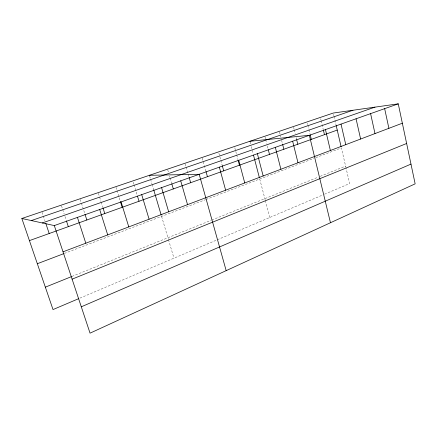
<?xml version="1.0" encoding="UTF-8"?>
<svg xmlns="http://www.w3.org/2000/svg" width="437" height="437" viewBox="0 0 437 437"><rect width="100%" height="100%" fill="white"/><g stroke="black" fill="none" stroke-linecap="round" stroke-linejoin="round"><path stroke-width="0.33" stroke-dasharray="2.19 1.64" d="M79.905 298.143L216.67 240.044M217.293 239.776L322.67 195.011M324.544 194.214L349.655 183.545L346.038 167.977M71.996 276.419L211.142 220.319M211.77 220.062L318.338 177.094M320.228 176.335L345.601 166.104M64.365 253.427L205.368 199.725M206.002 199.485L313.821 158.418M315.733 157.691L341.384 147.925L345.896 167.355M42.099 212.344L44.891 220.685M61.475 205.772L62.513 208.935M62.72 209.569L64.168 213.999M64.998 216.528L66.244 220.324M80.233 199.43L81.266 202.648M81.473 203.287L84.773 213.573M98.396 193.274L99.39 196.442M99.592 197.076L100.985 201.512M101.187 202.145L102.782 207.22M115.996 187.32L116.794 189.904M116.99 190.548L120.17 200.867M133.247 182.174L133.826 184.081M134.017 184.72L137.092 194.897M149.607 175.942L150.377 178.536M150.568 179.186L151.912 183.72M152.103 184.37L153.447 188.91M161.592 216.397L168.294 239.028M168.485 239.667L173.97 258.185M167.748 169.791L168.491 172.342M169.6 176.177L169.971 177.455M170.157 178.094L171.637 183.201M185.299 163.859L186.036 166.459M186.222 167.109L188.068 173.615M188.249 174.265L188.986 176.865M202.276 158.101L205.832 170.922M218.888 153.201L220.669 159.74M220.843 160.395L222.089 164.968M234.8 147.793L236.515 154.239M236.69 154.884L237.892 159.396M250.057 141.938L250.57 143.915M251.259 146.548L253.149 153.791M259.731 179.023L265.188 199.917M265.352 200.55L269.771 217.484M265.008 136.863L265.51 138.813M265.674 139.463L266.668 143.358M267.335 145.958L268.165 149.208M279.511 131.941L280.8 137.071M281.603 140.277L282.406 143.478M293.593 127.189L294.079 129.161M294.238 129.816L295.204 133.749M296.177 137.682L296.499 138.993M307.413 123.201L307.724 124.496M307.883 125.14L308.822 129.024M308.975 129.674L310.068 134.203M320.692 118.738L321.009 120.066M321.162 120.727L323.205 129.357M333.584 114.352L333.89 115.663M334.043 116.318L336.02 124.835"/><path stroke-width="0.66" d="M81.293 306.812L410.982 164.093M78.687 298.662L53.014 309.571L21.85 218.489L333.278 113.041L398.26 103.842L415.15 183.846L90.049 333.158L54.303 225.579L21.85 218.489M72.105 279.161L406.628 143.483M45.344 287.164L71.378 276.67M37.325 263.724L63.736 253.668M63.026 251.832L402.351 123.212M29.421 240.618L337.238 130.073M54.303 225.579L398.26 103.842M42.307 222.957L374.962 107.141M31.349 220.565L352.949 110.261M249.888 141.277L309.352 135.306L330.465 222.739M149.416 175.297L199.196 174.297L226.175 270.64M45.754 223.252L49.19 233.522M66.451 220.958L68.319 226.65M77.442 217.391L85.799 243.201M84.98 214.217L86.837 220.002M99.691 209.514L107.704 234.898M102.979 207.854L104.776 213.556M121.098 201.938L128.789 226.907M120.372 201.512L122.158 207.313M141.708 194.645L149.093 219.21M137.48 196.169L139.015 201.26M153.638 189.554L161.204 215.091M161.57 187.615L168.666 211.792M171.823 183.84L173.303 188.948M180.716 180.836L187.539 204.636M189.172 177.515L190.647 182.721M206.013 171.561L207.433 176.69M222.269 165.623L223.689 170.851M219.347 167.163L225.634 190.199M238.061 160.04L239.432 165.197M238.722 160.308L244.753 182.95M253.493 155.108L259.398 177.739M257.377 153.704L263.156 175.974M268.334 149.858L269.498 154.403M275.337 147.345L280.887 169.25M282.564 144.123L283.853 149.246M292.653 141.217L297.985 162.772M296.657 139.654L297.788 144.243M310.226 134.853L311.319 139.381M323.364 130.018L324.462 134.662M325.461 129.603L330.388 150.486M336.173 125.49L341.084 146.652M341.024 124.097L345.765 144.658M356.057 118.777L360.623 139.026M370.592 113.631L374.99 133.58M384.653 108.655L388.892 128.314"/></g></svg>
